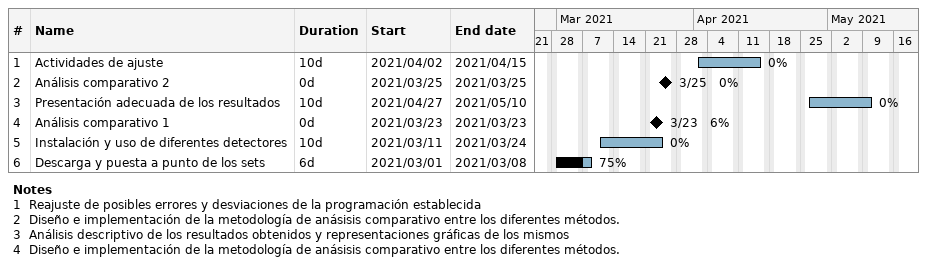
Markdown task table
| ID | Task | Duration | Start | Finish | % complete |
|---|---|---|---|---|---|
| 1 | Actividades de ajuste | 10d | 2021-04-02 | 2021-04-15 | 0 |
| 2 | Análisis comparativo 2 | 0d | 2021-03-25 | 2021-03-25 | 0 |
| 3 | Presentación adecuada de los resultados | 10d | 2021-04-27 | 2021-05-10 | 0 |
| 4 | Análisis comparativo 1 | 0d | 2021-03-23 | 2021-03-23 | 6 |
| 5 | Instalación y uso de diferentes detectores | 10d | 2021-03-11 | 2021-03-24 | 0 |
| 6 | Descarga y puesta a punto de los sets | 6d | 2021-03-01 | 2021-03-08 | 75 |

Notes
- 1: Reajuste de posibles errores y desviaciones de la programación establecida
- 2: Diseño e implementación de la metodología de anásisis comparativo entre los diferentes métodos.
- 3: Análisis descriptivo de los resultados obtenidos y representaciones gráficas de los mismos
- 4: Diseño e implementación de la metodología de anásisis comparativo entre los diferentes métodos.
